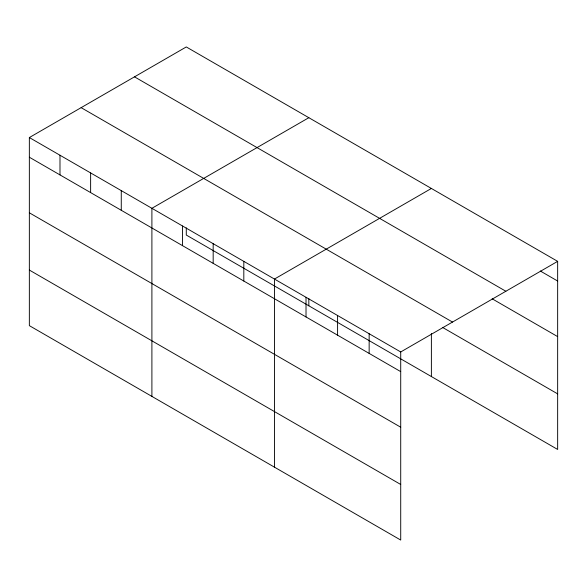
<?xml version="1.0" encoding="UTF-8"?>
<svg xmlns="http://www.w3.org/2000/svg" width="587" height="587" viewBox="0 0 587 587"><rect width="100%" height="100%" fill="white"/><g stroke="black" fill="none" stroke-linecap="round" stroke-linejoin="round"><path stroke-width="0.88" d="M29.35 137.549L400.716 351.958L400.716 540.055L29.35 325.646L29.35 137.549L186.284 46.945L557.65 261.354L557.65 449.451L186.284 235.042L186.284 227.866M308.835 117.701L151.901 208.304L151.901 396.401M431.386 188.456L274.452 279.06L274.452 467.157M400.716 351.958L557.65 261.354M540.289 271.003L557.65 281.026M134.496 76.846L505.862 291.255M492.148 298.79L557.65 336.608M81.138 107.656L452.504 322.058M442.437 327.348L557.65 393.87M29.35 157.221L400.716 371.63M29.35 212.802L400.716 427.211M29.35 270.064L400.716 484.473M431.386 333.519L431.386 376.553M369.15 333.732L369.15 353.403M337.584 315.512L337.584 335.177M308.835 298.622L308.835 305.798M306.018 297.286L306.018 316.958M243.818 261.369L243.818 281.041M213.176 243.686L213.176 263.35M182.542 225.995L182.542 245.667M121.267 190.621L121.267 210.285M90.625 172.93L90.625 192.602M59.991 155.239L59.991 174.911"/></g></svg>
